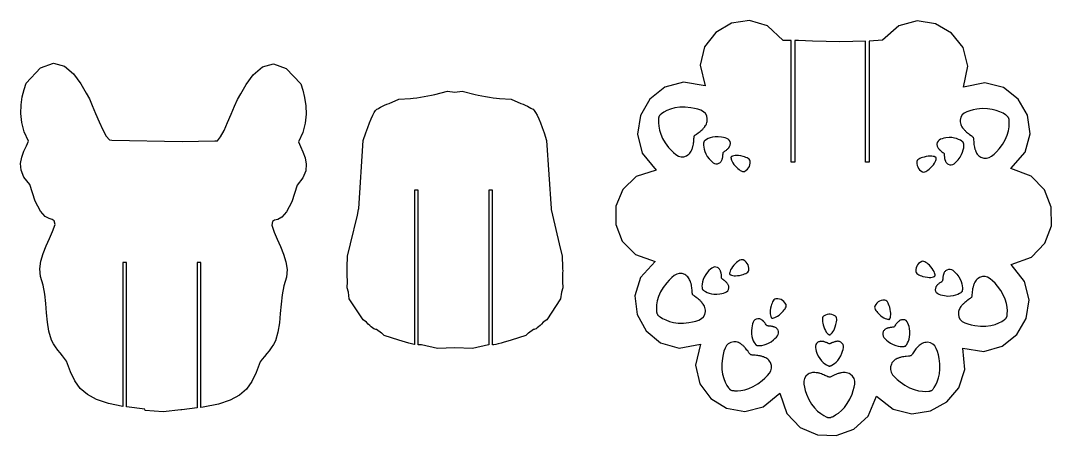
# Model space of a CAD drawing. Header units: millimetres. Extents: x 7 to 1861, y 479 to 1295.
# Drawn here: x 1032 to 1861, y 719 to 1052 of the extents above; entities that cross this region are included whole.
import ezdxf

# ---------------------------------------------------------------- set-up
doc = ezdxf.new("R2010")
doc.units = ezdxf.units.MM
doc.layers.get('0').update_dxf_attribs({"color": 46, "true_color": 0x876e08})

msp = doc.modelspace()

# ---------------------------------------------------------------- linework, layer by layer
at = {"color": 251, "true_color": 0x565656}
for points in [[(1587.19, 748.34), (1599.84, 740.53), (1614.46, 737.9), (1629.29, 741.55), (1642.55, 752.57), (1648.23, 736.17), (1659, 725.01), (1672.9, 719.17), (1687.96, 718.7), (1702.2, 723.66), (1713.65, 734.13), (1720.33, 750.15), (1733.92, 739.73), (1748.93, 736.09), (1763.77, 738.35), (1776.85, 745.62), (1786.6, 757.03), (1791.44, 771.69), (1789.77, 788.73), (1806.76, 786.16), (1821.54, 790.41), (1833.16, 799.83), (1840.65, 812.74), (1843.06, 827.5), (1839.41, 842.44), (1828.76, 855.91), (1844.95, 862.05), (1855.72, 873.12), (1861.06, 887.16), (1861, 902.17), (1855.53, 916.16), (1844.67, 927.15), (1828.42, 933.14), (1839.98, 946.25), (1844.09, 961.15), (1841.82, 976.02), (1834.25, 989.03), (1822.43, 998.33), (1807.44, 1002.11), (1790.34, 998.53), (1793.79, 1015.49), (1789.98, 1030.35), (1780.73, 1042.06), (1767.83, 1049.57), (1753.08, 1051.83), (1738.28, 1047.79), (1725.24, 1036.41), (1714.51, 1035.64), (1714.51, 938.27), (1711.51, 938.27), (1711.51, 1035.47), (1701.4, 1035.13), (1690.53, 1035.11), (1679.85, 1035.33), (1669, 1035.65), (1657.63, 1035.94), (1654.71, 1035.97), (1654.71, 938.27), (1651.71, 938.27), (1651.71, 1036), (1645.34, 1036.07), (1632.81, 1047.78), (1618.35, 1052.03), (1603.83, 1049.93), (1591.11, 1042.55), (1582.08, 1030.98), (1578.61, 1016.31), (1582.56, 999.63), (1565.22, 1002.66), (1550.07, 998.53), (1538.14, 989.01), (1530.45, 975.84), (1528.02, 960.77), (1531.87, 945.55), (1543.04, 931.94), (1527, 926.69), (1516.24, 916.3), (1510.78, 902.82), (1510.65, 888.27), (1515.85, 874.69), (1526.41, 864.11), (1542.35, 858.56), (1530.47, 845.7), (1525.99, 830.87), (1527.87, 815.91), (1535.12, 802.68), (1546.71, 793.04), (1561.63, 788.84), (1578.86, 791.94), (1574.93, 775.14), (1578.3, 760.24)], [(1192.76, 958.58), (1195.55, 963.68), (1198.47, 970.03), (1201.35, 976.85), (1204.02, 983.32), (1206.32, 988.64), (1209.03, 993.19), (1213.3, 1000.59), (1219.11, 1008.59), (1226.44, 1014.91), (1235.27, 1017.3), (1245.58, 1013.5), (1257.33, 1001.25), (1258.91, 996.06), (1260.31, 990.16), (1261.27, 983.68), (1261.51, 976.77), (1260.79, 969.54), (1258.84, 962.14), (1255.39, 954.7), (1257.04, 950.76), (1259, 946.45), (1260.73, 941.77), (1261.67, 936.75), (1261.29, 931.41), (1259.03, 925.77), (1254.36, 919.84), (1249.97, 906.41), (1245.8, 898.3), (1242.01, 894.08), (1238.76, 892.32), (1236.23, 891.61), (1234.59, 890.51), (1234.01, 887.6), (1235.93, 882.1), (1238.4, 876.38), (1241.05, 870.47), (1243.49, 864.42), (1245.34, 858.26), (1246.23, 852.04), (1245.76, 845.78), (1243.6, 838.86), (1242.26, 831.61), (1241.43, 824.14), (1240.8, 816.59), (1240.05, 809.09), (1238.87, 801.77), (1236.93, 794.76), (1235.32, 791.83), (1233.57, 789.16), (1231.75, 786.69), (1229.89, 784.38), (1228.06, 782.17), (1226.29, 780.01), (1224.63, 777.85), (1221.51, 769.16), (1218, 761.89), (1213.65, 755.87), (1208, 750.96), (1200.61, 747), (1191.01, 743.83), (1178.76, 741.3), (1177.01, 741.08), (1177.01, 857.65), (1174.01, 857.65), (1174.01, 740.71), (1161.5, 739.16), (1161.5, 739.14), (1160.8, 739.09), (1146.47, 737.62), (1132.11, 738.57), (1131.95, 739.74), (1117.21, 741.57), (1117.21, 857.65), (1114.21, 857.65), (1114.21, 742), (1102.6, 744.4), (1093, 747.56), (1085.61, 751.53), (1079.96, 756.44), (1075.61, 762.45), (1072.1, 769.73), (1068.98, 778.41), (1067.32, 780.57), (1065.55, 782.73), (1063.72, 784.94), (1061.86, 787.26), (1060.04, 789.73), (1058.29, 792.4), (1056.68, 795.33), (1054.74, 802.34), (1053.56, 809.66), (1052.81, 817.15), (1052.18, 824.7), (1051.35, 832.17), (1050.01, 839.43), (1047.85, 846.35), (1047.38, 852.6), (1048.27, 858.83), (1050.12, 864.98), (1052.56, 871.04), (1055.21, 876.94), (1057.68, 882.67), (1059.6, 888.17), (1059.02, 891.07), (1057.38, 892.17), (1054.85, 892.89), (1051.6, 894.64), (1047.81, 898.87), (1043.64, 906.98), (1039.25, 920.4), (1034.58, 926.33), (1032.32, 931.98), (1031.94, 937.32), (1032.88, 942.34), (1034.61, 947.01), (1036.57, 951.33), (1038.22, 955.26), (1034.77, 962.71), (1032.82, 970.11), (1032.1, 977.33), (1032.34, 984.25), (1033.3, 990.72), (1034.7, 996.62), (1036.28, 1001.81), (1048.03, 1014.07), (1058.34, 1017.87), (1067.17, 1015.47), (1074.5, 1009.15), (1080.31, 1001.16), (1084.58, 993.76), (1087.29, 989.21), (1089.59, 983.88), (1092.26, 977.41), (1095.14, 970.6), (1098.06, 964.24), (1100.85, 959.14), (1103.35, 956.1), (1105.37, 955.91), (1161.8, 954.85), (1188.24, 955.35), (1190.26, 955.53)], [(1408.26, 791.38), (1395.36, 788.58), (1381.29, 789.02), (1367.22, 788.58), (1354.31, 791.38), (1351.7, 791.38), (1351.7, 915.9), (1348.7, 915.9), (1348.7, 791.73), (1348.46, 791.78), (1346.47, 792.23), (1344.13, 792.83), (1341.56, 793.54), (1338.84, 794.35), (1336.06, 795.23), (1324.26, 799.08), (1322.71, 800.63), (1322.19, 800.8), (1318.11, 803.8), (1318.07, 803.81), (1318.04, 803.81), (1317.98, 803.82), (1317.91, 803.83), (1317.88, 803.84), (1317.85, 803.84), (1317.79, 803.85), (1317.73, 803.85), (1317.67, 803.85), (1316.93, 804), (1316.05, 804.4), (1315.05, 805.04), (1313.95, 805.9), (1312.77, 806.96), (1311.52, 808.19), (1310.23, 809.58), (1307.42, 811.64), (1296.32, 828.36), (1295.67, 833.89), (1294.61, 837.31), (1294.88, 842.33), (1294.79, 844.06), (1294.72, 845.82), (1294.66, 847.57), (1294.63, 849.3), (1294.61, 850.96), (1294.62, 852.52), (1294.66, 853.97), (1294.95, 862.84), (1297.41, 872.65), (1302.83, 895.69), (1303.85, 900.28), (1303.96, 901.14), (1307.52, 955.63), (1309.62, 961.86), (1311.1, 966.11), (1312.54, 969.9), (1313.91, 973.18), (1315.2, 975.94), (1316.4, 978.15), (1317.5, 979.77), (1318.47, 980.79), (1319.15, 981.23), (1320.16, 981.8), (1321.46, 982.47), (1322.98, 983.21), (1324.67, 983.99), (1326.46, 984.79), (1328.29, 985.56), (1336.08, 988.78), (1345.42, 989.52), (1347.83, 989.75), (1350.57, 990.1), (1353.52, 990.53), (1356.57, 991.04), (1359.59, 991.59), (1362.46, 992.18), (1365.07, 992.78), (1375.38, 995.3), (1381.29, 994.55), (1387.2, 995.3), (1397.51, 992.78), (1400.11, 992.18), (1402.98, 991.59), (1406, 991.04), (1409.05, 990.53), (1412.01, 990.1), (1414.75, 989.75), (1417.16, 989.52), (1426.5, 988.78), (1434.28, 985.56), (1436.12, 984.79), (1437.91, 983.99), (1439.59, 983.21), (1441.12, 982.47), (1442.41, 981.8), (1443.43, 981.23), (1444.1, 980.79), (1445.08, 979.77), (1446.18, 978.15), (1447.38, 975.94), (1448.67, 973.18), (1450.04, 969.9), (1451.47, 966.11), (1452.96, 961.86), (1455.06, 955.63), (1458.61, 901.14), (1458.72, 900.28), (1459.75, 895.69), (1465.17, 872.65), (1467.63, 862.84), (1467.92, 853.97), (1467.95, 852.52), (1467.96, 850.96), (1467.95, 849.3), (1467.91, 847.57), (1467.86, 845.82), (1467.78, 844.06), (1467.69, 842.33), (1467.96, 837.31), (1466.9, 833.89), (1466.26, 828.36), (1455.15, 811.64), (1452.35, 809.58), (1451.05, 808.19), (1449.81, 806.96), (1448.63, 805.9), (1447.53, 805.04), (1446.53, 804.4), (1445.65, 804), (1444.9, 803.85), (1444.85, 803.85), (1444.79, 803.85), (1444.73, 803.84), (1444.7, 803.84), (1444.66, 803.83), (1444.6, 803.82), (1444.54, 803.81), (1444.5, 803.81), (1444.47, 803.8), (1440.39, 800.8), (1439.86, 800.63), (1438.31, 799.08), (1426.52, 795.23), (1423.74, 794.35), (1421.01, 793.54), (1418.44, 792.83), (1416.11, 792.23), (1414.12, 791.78), (1412.55, 791.48), (1411.5, 791.38), (1411.5, 915.9), (1408.5, 915.9), (1408.5, 791.38)], [(1581.2, 978.81), (1579.18, 979.95), (1576.77, 980.82), (1574.06, 981.49), (1571.11, 982.06), (1566.45, 982.57), (1562.15, 982.47), (1558.24, 981.89), (1554.77, 980.96), (1551.78, 979.77), (1549.3, 978.46), (1547.38, 977.15), (1547.05, 976.92), (1546.76, 976.69), (1546.49, 976.47), (1546.27, 976.25), (1546.07, 976.04), (1545.91, 975.84), (1545.79, 975.65), (1545.74, 975.55), (1545.69, 975.5), (1545.65, 975.44), (1545.62, 975.39), (1545.58, 975.34), (1545.55, 975.28), (1545.52, 975.23), (1545.49, 975.18), (1545.36, 974.92), (1545.26, 974.6), (1545.17, 974.23), (1545.1, 973.81), (1545.05, 973.35), (1545.02, 972.83), (1545, 972.28), (1544.95, 969.91), (1545.19, 967.15), (1545.78, 964.06), (1546.8, 960.73), (1548.31, 957.25), (1550.38, 953.69), (1553.1, 950.15), (1555.1, 947.91), (1557.08, 945.94), (1559.06, 944.32), (1561.08, 943.17), (1563.16, 942.58), (1565.34, 942.65), (1567.64, 943.49), (1568.63, 944.1), (1569.49, 944.79), (1570.23, 945.55), (1570.85, 946.38), (1571.36, 947.25), (1571.79, 948.17), (1572.13, 949.12), (1572.28, 949.52), (1572.46, 950.04), (1572.61, 950.56), (1572.75, 951.09), (1572.88, 951.62), (1573.08, 952.67), (1573.23, 953.71), (1573.35, 954.72), (1573.44, 955.69), (1573.57, 957.42), (1573.65, 958.16), (1573.73, 958.8), (1573.85, 959.32), (1573.86, 959.36), (1574, 959.52), (1574.38, 959.89), (1574.88, 960.29), (1575.48, 960.73), (1576.9, 961.74), (1577.68, 962.32), (1578.48, 962.94), (1579.29, 963.6), (1580.09, 964.32), (1580.48, 964.7), (1580.86, 965.09), (1581.23, 965.5), (1581.59, 965.91), (1581.92, 966.35), (1582.24, 966.79), (1582.31, 966.9), (1582.83, 967.63), (1583.29, 968.4), (1583.68, 969.22), (1583.99, 970.09), (1584.2, 971.01), (1584.31, 971.99), (1584.31, 973.03), (1583.84, 975.43), (1582.78, 977.33)], [(1795.21, 960.62), (1796.62, 959.6), (1797.21, 959.15), (1797.71, 958.75), (1798.09, 958.38), (1798.12, 958.34), (1798.19, 958.14), (1798.3, 957.62), (1798.38, 956.99), (1798.45, 956.25), (1798.58, 954.51), (1798.66, 953.55), (1798.77, 952.54), (1798.92, 951.5), (1799.11, 950.44), (1799.23, 949.91), (1799.37, 949.38), (1799.52, 948.86), (1799.69, 948.34), (1799.89, 947.82), (1800.1, 947.32), (1800.16, 947.2), (1800.51, 946.38), (1800.93, 945.59), (1801.43, 944.83), (1802.01, 944.11), (1802.69, 943.45), (1803.47, 942.84), (1804.35, 942.3), (1806.64, 941.45), (1808.82, 941.37), (1810.9, 941.95), (1812.93, 943.09), (1814.92, 944.69), (1816.92, 946.65), (1818.93, 948.87), (1821.79, 952.58), (1823.95, 956.31), (1825.49, 959.94), (1826.5, 963.4), (1827.05, 966.57), (1827.22, 969.36), (1827.1, 971.69), (1827.07, 972.09), (1827.03, 972.46), (1826.98, 972.8), (1826.91, 973.11), (1826.84, 973.38), (1826.75, 973.62), (1826.65, 973.83), (1826.59, 973.92), (1826.57, 973.99), (1826.54, 974.05), (1826.52, 974.11), (1826.49, 974.17), (1826.46, 974.22), (1826.43, 974.28), (1826.41, 974.33), (1826.25, 974.57), (1826.03, 974.83), (1825.76, 975.09), (1825.44, 975.37), (1825.07, 975.66), (1824.65, 975.95), (1824.18, 976.25), (1822.19, 977.53), (1819.7, 978.77), (1816.76, 979.87), (1813.39, 980.74), (1809.63, 981.26), (1805.51, 981.34), (1801.07, 980.87), (1798.12, 980.32), (1795.4, 979.66), (1792.99, 978.81), (1790.96, 977.69), (1789.37, 976.22), (1788.3, 974.32), (1787.81, 971.92), (1787.81, 970.76), (1787.96, 969.66), (1788.23, 968.64), (1788.61, 967.68), (1789.09, 966.78), (1789.65, 965.94), (1790.29, 965.16), (1790.54, 964.82), (1790.9, 964.4), (1791.26, 963.99), (1791.64, 963.6), (1792.03, 963.22), (1792.82, 962.49), (1793.63, 961.82), (1794.43, 961.2)], [(1601.13, 956.72), (1600.02, 957.34), (1598.7, 957.81), (1597.22, 958.19), (1595.6, 958.5), (1593.05, 958.77), (1590.7, 958.72), (1588.56, 958.41), (1586.65, 957.89), (1585.01, 957.24), (1583.66, 956.53), (1582.61, 955.81), (1582.43, 955.68), (1582.27, 955.55), (1582.12, 955.43), (1582, 955.31), (1581.89, 955.2), (1581.8, 955.09), (1581.73, 954.99), (1581.71, 954.93), (1581.68, 954.9), (1581.66, 954.87), (1581.64, 954.84), (1581.62, 954.81), (1581.6, 954.79), (1581.58, 954.76), (1581.57, 954.73), (1581.5, 954.59), (1581.44, 954.41), (1581.39, 954.21), (1581.36, 953.98), (1581.33, 953.72), (1581.31, 953.44), (1581.3, 953.14), (1581.28, 951.84), (1581.4, 950.33), (1581.73, 948.64), (1582.29, 946.81), (1583.11, 944.91), (1584.25, 942.96), (1585.74, 941.02), (1586.83, 939.79), (1587.92, 938.71), (1589.01, 937.83), (1590.11, 937.2), (1591.25, 936.87), (1592.44, 936.91), (1593.7, 937.37), (1594.25, 937.7), (1594.72, 938.08), (1595.12, 938.5), (1595.46, 938.95), (1595.74, 939.43), (1595.97, 939.94), (1596.16, 940.46), (1596.24, 940.67), (1596.34, 940.96), (1596.43, 941.24), (1596.5, 941.53), (1596.57, 941.82), (1596.68, 942.4), (1596.77, 942.97), (1596.83, 943.52), (1596.88, 944.05), (1596.95, 945), (1596.99, 945.41), (1597.04, 945.76), (1597.1, 946.04), (1597.11, 946.06), (1597.19, 946.15), (1597.4, 946.35), (1597.67, 946.57), (1598, 946.82), (1598.77, 947.37), (1599.2, 947.68), (1599.64, 948.02), (1600.09, 948.39), (1600.52, 948.78), (1600.74, 948.99), (1600.95, 949.2), (1601.15, 949.42), (1601.34, 949.65), (1601.53, 949.89), (1601.7, 950.13), (1601.74, 950.19), (1602.02, 950.59), (1602.28, 951.01), (1602.49, 951.46), (1602.66, 951.94), (1602.77, 952.45), (1602.83, 952.98), (1602.83, 953.55), (1602.58, 954.87), (1602, 955.91)], [(1781.67, 936.44), (1782.77, 937.06), (1783.87, 937.94), (1784.96, 939.02), (1786.06, 940.23), (1787.63, 942.27), (1788.81, 944.31), (1789.66, 946.3), (1790.21, 948.19), (1790.51, 949.93), (1790.6, 951.46), (1790.53, 952.73), (1790.52, 952.95), (1790.5, 953.15), (1790.47, 953.34), (1790.43, 953.51), (1790.39, 953.66), (1790.34, 953.79), (1790.29, 953.9), (1790.26, 953.95), (1790.24, 953.99), (1790.23, 954.02), (1790.22, 954.06), (1790.2, 954.09), (1790.19, 954.12), (1790.17, 954.15), (1790.16, 954.18), (1790.07, 954.31), (1789.95, 954.45), (1789.8, 954.59), (1789.63, 954.75), (1789.42, 954.9), (1789.19, 955.07), (1788.93, 955.23), (1787.84, 955.93), (1786.48, 956.61), (1784.87, 957.21), (1783.03, 957.69), (1780.97, 957.97), (1778.71, 958.01), (1776.28, 957.76), (1774.66, 957.46), (1773.17, 957.1), (1771.85, 956.63), (1770.74, 956.01), (1769.87, 955.21), (1769.28, 954.17), (1769.02, 952.86), (1769.02, 952.22), (1769.1, 951.62), (1769.24, 951.06), (1769.45, 950.53), (1769.72, 950.04), (1770.02, 949.58), (1770.37, 949.15), (1770.51, 948.97), (1770.71, 948.74), (1770.91, 948.51), (1771.11, 948.3), (1771.33, 948.09), (1771.76, 947.69), (1772.2, 947.33), (1772.64, 946.98), (1773.07, 946.67), (1773.84, 946.11), (1774.16, 945.86), (1774.44, 945.64), (1774.65, 945.44), (1774.66, 945.42), (1774.7, 945.31), (1774.76, 945.03), (1774.81, 944.68), (1774.84, 944.27), (1774.91, 943.32), (1774.96, 942.79), (1775.02, 942.24), (1775.1, 941.67), (1775.21, 941.09), (1775.27, 940.8), (1775.35, 940.51), (1775.43, 940.22), (1775.52, 939.94), (1775.63, 939.66), (1775.75, 939.38), (1775.78, 939.32), (1775.97, 938.87), (1776.2, 938.43), (1776.47, 938.02), (1776.79, 937.63), (1777.16, 937.26), (1777.59, 936.93), (1778.08, 936.64), (1779.33, 936.17), (1780.52, 936.12)], [(1603.48, 942.53), (1603.46, 942.5), (1603.45, 942.49), (1603.44, 942.48), (1603.43, 942.46), (1603.42, 942.45), (1603.41, 942.43), (1603.4, 942.42), (1603.39, 942.4), (1603.36, 942.33), (1603.33, 942.23), (1603.32, 942.12), (1603.32, 941.99), (1603.33, 941.85), (1603.35, 941.69), (1603.39, 941.51), (1603.52, 940.76), (1603.79, 939.87), (1604.23, 938.85), (1604.85, 937.73), (1605.67, 936.52), (1606.73, 935.26), (1608.03, 933.95), (1608.97, 933.11), (1609.88, 932.36), (1610.77, 931.71), (1611.65, 931.22), (1612.51, 930.89), (1613.36, 930.78), (1614.22, 930.89), (1615.57, 931.78), (1616.66, 932.73), (1617.52, 933.75), (1618.16, 934.89), (1618.59, 936.15), (1618.83, 937.58), (1618.9, 939.19), (1618.56, 939.99), (1618.02, 940.66), (1617.29, 941.23), (1616.42, 941.73), (1615.41, 942.16), (1614.29, 942.55), (1613.09, 942.92), (1611.21, 943.38), (1609.51, 943.63), (1608, 943.71), (1606.69, 943.63), (1605.58, 943.45), (1604.68, 943.2), (1604.01, 942.9), (1603.9, 942.85), (1603.79, 942.8), (1603.7, 942.75), (1603.63, 942.69), (1603.56, 942.64), (1603.51, 942.58)], [(1768.33, 941.83), (1768.32, 941.85), (1768.31, 941.87), (1768.31, 941.89), (1768.3, 941.91), (1768.29, 941.92), (1768.28, 941.94), (1768.28, 941.95), (1768.27, 941.97), (1768.22, 942.03), (1768.15, 942.1), (1768.06, 942.17), (1767.95, 942.24), (1767.82, 942.3), (1767.68, 942.37), (1767.51, 942.43), (1766.8, 942.71), (1765.9, 942.94), (1764.8, 943.1), (1763.52, 943.16), (1762.06, 943.08), (1760.43, 942.84), (1758.64, 942.41), (1757.43, 942.04), (1756.31, 941.66), (1755.3, 941.23), (1754.42, 940.74), (1753.7, 940.18), (1753.15, 939.51), (1752.8, 938.71), (1752.86, 937.1), (1753.1, 935.68), (1753.52, 934.41), (1754.16, 933.27), (1755.02, 932.24), (1756.11, 931.29), (1757.45, 930.4), (1758.31, 930.27), (1759.16, 930.39), (1760.03, 930.71), (1760.91, 931.2), (1761.8, 931.83), (1762.72, 932.58), (1763.66, 933.42), (1765.03, 934.78), (1766.13, 936.1), (1766.98, 937.35), (1767.6, 938.51), (1768.02, 939.55), (1768.27, 940.45), (1768.37, 941.18), (1768.39, 941.3), (1768.4, 941.42), (1768.4, 941.52), (1768.39, 941.61), (1768.38, 941.7), (1768.36, 941.77)], [(1588.95, 853.74), (1587.84, 853.12), (1586.75, 852.24), (1585.65, 851.17), (1584.55, 849.95), (1582.98, 847.92), (1581.79, 845.88), (1580.95, 843.89), (1580.39, 842), (1580.09, 840.26), (1579.99, 838.73), (1580.06, 837.46), (1580.07, 837.24), (1580.1, 837.04), (1580.12, 836.85), (1580.16, 836.68), (1580.2, 836.53), (1580.25, 836.4), (1580.3, 836.29), (1580.33, 836.24), (1580.35, 836.2), (1580.36, 836.17), (1580.38, 836.13), (1580.39, 836.1), (1580.4, 836.07), (1580.42, 836.04), (1580.44, 836.01), (1580.52, 835.88), (1580.64, 835.74), (1580.79, 835.59), (1580.96, 835.44), (1581.17, 835.28), (1581.4, 835.12), (1581.66, 834.96), (1582.74, 834.26), (1584.1, 833.58), (1585.72, 832.97), (1587.56, 832.49), (1589.62, 832.21), (1591.87, 832.16), (1594.31, 832.41), (1595.92, 832.71), (1597.41, 833.07), (1598.73, 833.54), (1599.85, 834.15), (1600.72, 834.95), (1601.31, 835.99), (1601.58, 837.3), (1601.58, 837.94), (1601.5, 838.54), (1601.35, 839.1), (1601.14, 839.63), (1600.88, 840.12), (1600.57, 840.58), (1600.23, 841.01), (1600.08, 841.2), (1599.89, 841.43), (1599.69, 841.65), (1599.48, 841.87), (1599.27, 842.07), (1598.84, 842.47), (1598.4, 842.84), (1597.96, 843.18), (1597.53, 843.5), (1596.76, 844.06), (1596.44, 844.3), (1596.16, 844.53), (1595.96, 844.73), (1595.94, 844.75), (1595.9, 844.86), (1595.84, 845.14), (1595.8, 845.49), (1595.76, 845.9), (1595.69, 846.85), (1595.65, 847.38), (1595.59, 847.93), (1595.51, 848.5), (1595.4, 849.08), (1595.34, 849.37), (1595.26, 849.66), (1595.18, 849.95), (1595.08, 850.23), (1594.98, 850.51), (1594.86, 850.79), (1594.83, 850.85), (1594.64, 851.3), (1594.41, 851.74), (1594.14, 852.15), (1593.82, 852.55), (1593.45, 852.91), (1593.02, 853.24), (1592.54, 853.54), (1591.28, 854.01), (1590.09, 854.05)], [(1602.27, 848.34), (1602.29, 848.31), (1602.3, 848.29), (1602.3, 848.27), (1602.31, 848.25), (1602.31, 848.24), (1602.32, 848.22), (1602.33, 848.21), (1602.34, 848.19), (1602.38, 848.13), (1602.45, 848.06), (1602.54, 847.99), (1602.65, 847.92), (1602.78, 847.86), (1602.93, 847.79), (1603.1, 847.73), (1603.8, 847.45), (1604.71, 847.22), (1605.81, 847.05), (1607.09, 847), (1608.55, 847.07), (1610.17, 847.31), (1611.97, 847.74), (1613.17, 848.11), (1614.29, 848.49), (1615.31, 848.91), (1616.19, 849.4), (1616.91, 849.97), (1617.46, 850.63), (1617.81, 851.43), (1617.75, 853.04), (1617.52, 854.47), (1617.09, 855.73), (1616.46, 856.87), (1615.6, 857.9), (1614.51, 858.85), (1613.17, 859.75), (1612.32, 859.87), (1611.46, 859.76), (1610.59, 859.44), (1609.71, 858.95), (1608.82, 858.32), (1607.9, 857.57), (1606.96, 856.74), (1605.58, 855.38), (1604.48, 854.06), (1603.63, 852.81), (1603.01, 851.65), (1602.59, 850.61), (1602.34, 849.71), (1602.23, 848.99), (1602.22, 848.86), (1602.21, 848.75), (1602.21, 848.64), (1602.22, 848.55), (1602.23, 848.46), (1602.25, 848.39)], [(1767.39, 846.78), (1767.4, 846.81), (1767.41, 846.82), (1767.43, 846.84), (1767.44, 846.85), (1767.45, 846.87), (1767.46, 846.88), (1767.47, 846.89), (1767.48, 846.91), (1767.51, 846.98), (1767.53, 847.08), (1767.54, 847.19), (1767.55, 847.32), (1767.54, 847.46), (1767.52, 847.62), (1767.49, 847.8), (1767.36, 848.55), (1767.1, 849.45), (1766.67, 850.47), (1766.06, 851.6), (1765.25, 852.81), (1764.21, 854.09), (1762.91, 855.4), (1761.98, 856.25), (1761.08, 857.02), (1760.19, 857.67), (1759.33, 858.17), (1758.47, 858.5), (1757.61, 858.63), (1756.75, 858.52), (1755.4, 857.65), (1754.29, 856.71), (1753.43, 855.69), (1752.78, 854.56), (1752.33, 853.3), (1752.08, 851.88), (1751.99, 850.26), (1752.33, 849.47), (1752.87, 848.79), (1753.58, 848.21), (1754.45, 847.71), (1755.46, 847.27), (1756.57, 846.87), (1757.77, 846.48), (1759.65, 846), (1761.34, 845.73), (1762.85, 845.65), (1764.16, 845.71), (1765.27, 845.88), (1766.17, 846.13), (1766.85, 846.41), (1766.96, 846.46), (1767.07, 846.52), (1767.16, 846.57), (1767.23, 846.62), (1767.3, 846.68), (1767.35, 846.73)], [(1559.7, 848.27), (1557.67, 847.13), (1555.68, 845.53), (1553.68, 843.57), (1551.66, 841.35), (1548.8, 837.65), (1546.64, 833.93), (1545.09, 830.29), (1544.08, 826.84), (1543.53, 823.67), (1543.35, 820.87), (1543.47, 818.55), (1543.5, 818.15), (1543.54, 817.78), (1543.59, 817.44), (1543.65, 817.13), (1543.73, 816.85), (1543.82, 816.61), (1543.91, 816.41), (1543.97, 816.32), (1544, 816.25), (1544.02, 816.19), (1544.05, 816.13), (1544.08, 816.07), (1544.1, 816.01), (1544.13, 815.96), (1544.16, 815.91), (1544.32, 815.67), (1544.53, 815.41), (1544.8, 815.14), (1545.12, 814.86), (1545.49, 814.58), (1545.92, 814.28), (1546.39, 813.98), (1548.37, 812.7), (1550.86, 811.46), (1553.8, 810.35), (1557.17, 809.48), (1560.93, 808.96), (1565.04, 808.87), (1569.48, 809.34), (1572.44, 809.88), (1575.15, 810.54), (1577.57, 811.38), (1579.6, 812.5), (1581.19, 813.97), (1582.27, 815.86), (1582.75, 818.26), (1582.76, 819.43), (1582.61, 820.52), (1582.35, 821.55), (1581.97, 822.51), (1581.49, 823.41), (1580.92, 824.25), (1580.29, 825.03), (1580.03, 825.37), (1579.68, 825.79), (1579.32, 826.2), (1578.94, 826.59), (1578.55, 826.98), (1577.76, 827.7), (1576.95, 828.37), (1576.15, 829), (1575.37, 829.58), (1573.97, 830.6), (1573.37, 831.05), (1572.88, 831.45), (1572.49, 831.82), (1572.47, 831.86), (1572.4, 832.06), (1572.29, 832.58), (1572.2, 833.21), (1572.14, 833.95), (1572.01, 835.69), (1571.93, 836.65), (1571.82, 837.66), (1571.68, 838.7), (1571.48, 839.76), (1571.36, 840.29), (1571.23, 840.82), (1571.08, 841.35), (1570.9, 841.87), (1570.71, 842.38), (1570.5, 842.88), (1570.44, 843), (1570.09, 843.82), (1569.67, 844.62), (1569.18, 845.38), (1568.59, 846.09), (1567.92, 846.76), (1567.14, 847.36), (1566.25, 847.9), (1563.96, 848.76), (1561.79, 848.85)], [(1789.04, 834.17), (1789.01, 834.12), (1788.94, 834.02), (1788.85, 833.91), (1788.75, 833.8), (1788.62, 833.68), (1788.47, 833.56), (1788.31, 833.44), (1788.13, 833.31), (1787.07, 832.6), (1785.71, 831.9), (1784.06, 831.26), (1782.16, 830.77), (1780.01, 830.47), (1777.66, 830.44), (1775.11, 830.74), (1773.5, 831.07), (1772.02, 831.45), (1770.7, 831.94), (1769.6, 832.57), (1768.74, 833.39), (1768.17, 834.44), (1767.93, 835.76), (1767.93, 836.32), (1768, 836.86), (1768.12, 837.36), (1768.29, 837.84), (1768.51, 838.29), (1768.76, 838.71), (1769.05, 839.1), (1769.09, 839.16), (1769.27, 839.4), (1769.45, 839.64), (1769.65, 839.87), (1769.85, 840.09), (1770.06, 840.3), (1770.28, 840.5), (1770.72, 840.89), (1771.17, 841.25), (1771.61, 841.59), (1772.05, 841.9), (1772.82, 842.45), (1773.15, 842.69), (1773.43, 842.9), (1773.64, 843.1), (1773.68, 843.15), (1773.72, 843.19), (1773.72, 843.19), (1773.72, 843.2), (1773.72, 843.2), (1773.72, 843.2), (1773.72, 843.21), (1773.74, 843.3), (1773.77, 843.4), (1773.79, 843.5), (1773.84, 843.84), (1773.89, 844.25), (1773.97, 845.2), (1774.03, 845.73), (1774.09, 846.28), (1774.18, 846.85), (1774.3, 847.42), (1774.37, 847.71), (1774.45, 848), (1774.54, 848.29), (1774.64, 848.57), (1774.72, 848.79), (1774.91, 849.31), (1775.15, 849.81), (1775.44, 850.28), (1775.78, 850.73), (1776.19, 851.15), (1776.66, 851.52), (1777.21, 851.85), (1778.47, 852.3), (1779.67, 852.32), (1780.8, 851.99), (1781.9, 851.35), (1782.98, 850.45), (1784.05, 849.36), (1785.14, 848.13), (1786.61, 846.17), (1787.73, 844.21), (1788.54, 842.3), (1789.08, 840.47), (1789.38, 838.78), (1789.5, 837.26), (1789.46, 835.97), (1789.45, 835.66), (1789.43, 835.38), (1789.4, 835.12), (1789.36, 834.89), (1789.31, 834.69), (1789.25, 834.52), (1789.18, 834.38), (1789.16, 834.35), (1789.14, 834.32), (1789.13, 834.29), (1789.11, 834.26), (1789.08, 834.23), (1789.06, 834.2)], [(1789.31, 810.29), (1791.33, 809.14), (1793.73, 808.25), (1796.44, 807.54), (1799.38, 806.95), (1804.03, 806.4), (1808.33, 806.45), (1812.25, 806.99), (1815.73, 807.9), (1818.73, 809.05), (1821.22, 810.34), (1823.15, 811.64), (1823.48, 811.86), (1823.78, 812.09), (1824.04, 812.31), (1824.28, 812.52), (1824.47, 812.73), (1824.64, 812.93), (1824.76, 813.12), (1824.81, 813.21), (1824.85, 813.27), (1824.9, 813.32), (1824.93, 813.38), (1824.97, 813.43), (1825, 813.48), (1825.04, 813.53), (1825.07, 813.58), (1825.19, 813.84), (1825.3, 814.16), (1825.39, 814.53), (1825.47, 814.95), (1825.52, 815.42), (1825.56, 815.93), (1825.58, 816.49), (1825.65, 818.85), (1825.44, 821.62), (1824.88, 824.71), (1823.89, 828.05), (1822.41, 831.54), (1820.37, 835.12), (1817.69, 838.69), (1815.71, 840.94), (1813.75, 842.94), (1811.78, 844.57), (1809.77, 845.74), (1807.7, 846.35), (1805.52, 846.3), (1803.22, 845.49), (1802.21, 844.89), (1801.35, 844.2), (1800.6, 843.45), (1799.98, 842.63), (1799.45, 841.75), (1799.02, 840.84), (1798.67, 839.89), (1798.52, 839.5), (1798.34, 838.98), (1798.17, 838.46), (1798.03, 837.93), (1797.9, 837.4), (1797.69, 836.35), (1797.52, 835.31), (1797.4, 834.3), (1797.3, 833.34), (1797.15, 831.61), (1797.07, 830.87), (1796.97, 830.23), (1796.85, 829.72), (1796.84, 829.67), (1796.7, 829.51), (1796.31, 829.15), (1795.81, 828.75), (1795.21, 828.32), (1793.78, 827.32), (1793, 826.75), (1792.19, 826.14), (1791.37, 825.48), (1790.56, 824.77), (1790.17, 824.4), (1789.78, 824.01), (1789.41, 823.61), (1789.05, 823.19), (1788.71, 822.76), (1788.39, 822.32), (1788.32, 822.21), (1787.79, 821.49), (1787.33, 820.72), (1786.93, 819.91), (1786.62, 819.04), (1786.39, 818.12), (1786.27, 817.14), (1786.26, 816.1), (1786.71, 813.7), (1787.75, 811.79)], [(1636.01, 813.08), (1636.03, 813.07), (1636.05, 813.06), (1636.06, 813.05), (1636.08, 813.03), (1636.09, 813.02), (1636.11, 813.01), (1636.12, 813.01), (1636.13, 813), (1636.21, 812.96), (1636.3, 812.94), (1636.42, 812.93), (1636.54, 812.93), (1636.69, 812.94), (1636.85, 812.96), (1637.03, 812.99), (1637.77, 813.13), (1638.67, 813.4), (1639.69, 813.84), (1640.81, 814.45), (1642.02, 815.28), (1643.28, 816.33), (1644.58, 817.64), (1645.42, 818.58), (1646.18, 819.49), (1646.82, 820.38), (1647.32, 821.25), (1647.64, 822.12), (1647.76, 822.97), (1647.65, 823.83), (1646.76, 825.17), (1645.81, 826.27), (1644.79, 827.13), (1643.65, 827.77), (1642.39, 828.2), (1640.96, 828.44), (1639.35, 828.51), (1638.55, 828.17), (1637.88, 827.62), (1637.31, 826.9), (1636.81, 826.03), (1636.38, 825.02), (1635.99, 823.9), (1635.62, 822.69), (1635.15, 820.82), (1634.9, 819.12), (1634.83, 817.61), (1634.91, 816.3), (1635.09, 815.19), (1635.34, 814.29), (1635.63, 813.62), (1635.69, 813.51), (1635.74, 813.4), (1635.79, 813.31), (1635.85, 813.24), (1635.9, 813.17), (1635.95, 813.12)], [(1730.72, 812.02), (1730.74, 812.03), (1730.76, 812.04), (1730.78, 812.05), (1730.8, 812.05), (1730.81, 812.06), (1730.83, 812.07), (1730.84, 812.08), (1730.86, 812.08), (1730.92, 812.13), (1730.99, 812.21), (1731.05, 812.3), (1731.12, 812.41), (1731.18, 812.54), (1731.24, 812.69), (1731.3, 812.86), (1731.55, 813.58), (1731.76, 814.49), (1731.88, 815.59), (1731.9, 816.87), (1731.78, 818.33), (1731.48, 819.95), (1730.99, 821.72), (1730.59, 822.92), (1730.17, 824.03), (1729.71, 825.02), (1729.2, 825.89), (1728.61, 826.6), (1727.92, 827.12), (1727.12, 827.44), (1725.51, 827.33), (1724.09, 827.05), (1722.84, 826.58), (1721.72, 825.91), (1720.72, 825.02), (1719.81, 823.9), (1718.95, 822.53), (1718.86, 821.67), (1719, 820.82), (1719.34, 819.97), (1719.86, 819.11), (1720.53, 818.23), (1721.3, 817.34), (1722.17, 816.42), (1723.57, 815.09), (1724.92, 814.04), (1726.2, 813.23), (1727.38, 812.64), (1728.43, 812.25), (1729.34, 812.03), (1730.07, 811.96), (1730.19, 811.95), (1730.31, 811.94), (1730.41, 811.94), (1730.51, 811.95), (1730.59, 811.97), (1730.66, 811.99)], [(1682.52, 799.5), (1682.55, 799.5), (1682.57, 799.49), (1682.59, 799.49), (1682.61, 799.49), (1682.63, 799.49), (1682.65, 799.48), (1682.66, 799.48), (1682.68, 799.48), (1682.76, 799.49), (1682.85, 799.52), (1682.95, 799.57), (1683.07, 799.63), (1683.19, 799.71), (1683.32, 799.81), (1683.46, 799.92), (1684.04, 800.4), (1684.68, 801.08), (1685.36, 801.96), (1686.03, 803.05), (1686.67, 804.37), (1687.26, 805.91), (1687.75, 807.68), (1688.02, 808.91), (1688.23, 810.08), (1688.35, 811.17), (1688.35, 812.18), (1688.21, 813.09), (1687.89, 813.89), (1687.37, 814.58), (1685.93, 815.31), (1684.57, 815.8), (1683.25, 816.04), (1681.95, 816.04), (1680.63, 815.79), (1679.27, 815.3), (1677.84, 814.57), (1677.31, 813.88), (1676.99, 813.07), (1676.85, 812.16), (1676.85, 811.16), (1676.97, 810.07), (1677.18, 808.9), (1677.45, 807.67), (1677.97, 805.81), (1678.59, 804.21), (1679.27, 802.86), (1679.98, 801.75), (1680.69, 800.88), (1681.35, 800.22), (1681.94, 799.78), (1682.04, 799.71), (1682.13, 799.64), (1682.23, 799.59), (1682.31, 799.55), (1682.39, 799.52), (1682.46, 799.5)], [(1621.82, 810.74), (1621.2, 809.63), (1620.72, 808.31), (1620.35, 806.83), (1620.04, 805.21), (1619.76, 802.66), (1619.81, 800.31), (1620.13, 798.17), (1620.64, 796.27), (1621.29, 794.63), (1622.01, 793.27), (1622.73, 792.22), (1622.86, 792.04), (1622.98, 791.88), (1623.1, 791.73), (1623.22, 791.61), (1623.34, 791.5), (1623.44, 791.41), (1623.55, 791.34), (1623.6, 791.32), (1623.63, 791.29), (1623.66, 791.27), (1623.69, 791.25), (1623.72, 791.23), (1623.75, 791.21), (1623.78, 791.2), (1623.81, 791.18), (1623.95, 791.11), (1624.12, 791.05), (1624.32, 791.01), (1624.56, 790.97), (1624.81, 790.94), (1625.09, 790.92), (1625.4, 790.91), (1626.69, 790.89), (1628.21, 791.01), (1629.9, 791.34), (1631.72, 791.9), (1633.63, 792.72), (1635.58, 793.86), (1637.52, 795.35), (1638.74, 796.44), (1639.82, 797.53), (1640.71, 798.61), (1641.34, 799.72), (1641.66, 800.86), (1641.62, 802.05), (1641.17, 803.31), (1640.83, 803.85), (1640.45, 804.33), (1640.04, 804.73), (1639.58, 805.07), (1639.1, 805.35), (1638.6, 805.58), (1638.08, 805.77), (1637.86, 805.85), (1637.58, 805.95), (1637.29, 806.04), (1637, 806.11), (1636.71, 806.18), (1636.14, 806.29), (1635.57, 806.37), (1635.01, 806.44), (1634.49, 806.49), (1633.54, 806.56), (1633.13, 806.6), (1632.78, 806.65), (1632.5, 806.71), (1632.47, 806.72), (1632.39, 806.8), (1632.19, 807.01), (1631.96, 807.28), (1631.72, 807.61), (1631.17, 808.38), (1630.85, 808.81), (1630.52, 809.25), (1630.15, 809.7), (1629.76, 810.13), (1629.55, 810.35), (1629.34, 810.56), (1629.11, 810.76), (1628.88, 810.95), (1628.65, 811.14), (1628.4, 811.31), (1628.34, 811.35), (1627.95, 811.63), (1627.52, 811.89), (1627.07, 812.1), (1626.6, 812.27), (1626.09, 812.38), (1625.55, 812.44), (1624.99, 812.44), (1623.67, 812.19), (1622.63, 811.61)], [(1725.75, 798.52), (1726.41, 797.43), (1727.33, 796.37), (1728.43, 795.31), (1729.69, 794.25), (1731.77, 792.75), (1733.84, 791.63), (1735.86, 790.85), (1737.77, 790.36), (1739.51, 790.11), (1741.05, 790.06), (1742.32, 790.17), (1742.53, 790.19), (1742.74, 790.22), (1742.92, 790.26), (1743.09, 790.3), (1743.24, 790.34), (1743.37, 790.4), (1743.48, 790.45), (1743.53, 790.49), (1743.57, 790.5), (1743.6, 790.52), (1743.63, 790.53), (1743.66, 790.55), (1743.69, 790.56), (1743.72, 790.58), (1743.75, 790.6), (1743.88, 790.69), (1744.02, 790.81), (1744.16, 790.96), (1744.31, 791.14), (1744.46, 791.35), (1744.61, 791.59), (1744.77, 791.85), (1745.43, 792.96), (1746.07, 794.34), (1746.62, 795.97), (1747.03, 797.83), (1747.25, 799.9), (1747.23, 802.16), (1746.89, 804.58), (1746.54, 806.18), (1746.13, 807.66), (1745.63, 808.97), (1744.98, 810.06), (1744.14, 810.9), (1743.09, 811.46), (1741.77, 811.68), (1741.13, 811.66), (1740.53, 811.56), (1739.97, 811.4), (1739.46, 811.17), (1738.97, 810.89), (1738.52, 810.57), (1738.11, 810.21), (1737.93, 810.06), (1737.7, 809.86), (1737.48, 809.66), (1737.28, 809.44), (1737.07, 809.22), (1736.69, 808.78), (1736.34, 808.32), (1736.01, 807.87), (1735.71, 807.44), (1735.17, 806.65), (1734.94, 806.32), (1734.72, 806.04), (1734.53, 805.82), (1734.51, 805.8), (1734.4, 805.76), (1734.12, 805.69), (1733.77, 805.64), (1733.37, 805.59), (1732.42, 805.49), (1731.89, 805.43), (1731.34, 805.35), (1730.78, 805.25), (1730.2, 805.12), (1729.91, 805.05), (1729.63, 804.97), (1729.34, 804.87), (1729.06, 804.77), (1728.78, 804.65), (1728.51, 804.53), (1728.45, 804.5), (1728, 804.29), (1727.58, 804.05), (1727.17, 803.76), (1726.79, 803.43), (1726.44, 803.05), (1726.12, 802.61), (1725.84, 802.12), (1725.41, 800.85), (1725.4, 799.65)], [(1599.72, 790.82), (1598.59, 788.79), (1597.72, 786.38), (1597.04, 783.67), (1596.47, 780.72), (1595.97, 776.07), (1596.06, 771.76), (1596.64, 767.86), (1597.58, 764.39), (1598.76, 761.39), (1600.07, 758.91), (1601.38, 757), (1601.62, 756.67), (1601.84, 756.37), (1602.06, 756.11), (1602.28, 755.88), (1602.49, 755.68), (1602.69, 755.52), (1602.88, 755.4), (1602.98, 755.35), (1603.03, 755.31), (1603.06, 755.29), (1603.09, 755.27), (1603.14, 755.23), (1603.19, 755.19), (1603.25, 755.16), (1603.27, 755.14), (1603.3, 755.13), (1603.35, 755.1), (1603.61, 754.98), (1603.93, 754.87), (1604.3, 754.78), (1604.72, 754.71), (1605.18, 754.66), (1605.7, 754.63), (1606.26, 754.62), (1608.62, 754.56), (1611.38, 754.8), (1614.47, 755.39), (1617.8, 756.41), (1621.28, 757.92), (1624.84, 759.99), (1628.38, 762.71), (1630.62, 764.71), (1632.59, 766.69), (1634.21, 768.67), (1635.36, 770.69), (1635.95, 772.77), (1635.88, 774.95), (1635.05, 777.25), (1634.44, 778.24), (1633.75, 779.1), (1632.98, 779.84), (1632.16, 780.46), (1631.28, 780.97), (1630.36, 781.4), (1629.41, 781.74), (1629.02, 781.89), (1628.5, 782.07), (1627.97, 782.22), (1627.44, 782.36), (1626.91, 782.49), (1625.86, 782.69), (1624.82, 782.84), (1623.81, 782.96), (1622.85, 783.05), (1621.11, 783.18), (1620.37, 783.26), (1619.74, 783.34), (1619.22, 783.46), (1619.18, 783.48), (1619.01, 783.61), (1618.65, 784), (1618.24, 784.5), (1617.8, 785.09), (1616.79, 786.51), (1616.22, 787.29), (1615.6, 788.09), (1614.93, 788.91), (1614.21, 789.71), (1613.84, 790.1), (1613.44, 790.48), (1613.04, 790.84), (1612.62, 791.2), (1612.19, 791.54), (1611.74, 791.85), (1611.63, 791.92), (1610.91, 792.44), (1610.14, 792.9), (1609.32, 793.29), (1608.45, 793.6), (1607.52, 793.81), (1606.54, 793.92), (1605.5, 793.92), (1603.1, 793.46), (1601.2, 792.4)], [(1671.33, 790.47), (1671.33, 789.2), (1671.57, 787.82), (1671.98, 786.34), (1672.5, 784.78), (1673.52, 782.43), (1674.72, 780.4), (1676.05, 778.7), (1677.43, 777.29), (1678.81, 776.18), (1680.1, 775.36), (1681.24, 774.8), (1681.44, 774.7), (1681.63, 774.62), (1681.81, 774.56), (1681.97, 774.51), (1682.12, 774.47), (1682.26, 774.45), (1682.39, 774.44), (1682.45, 774.44), (1682.48, 774.44), (1682.52, 774.43), (1682.56, 774.43), (1682.59, 774.43), (1682.63, 774.42), (1682.66, 774.42), (1682.69, 774.42), (1682.85, 774.43), (1683.03, 774.47), (1683.23, 774.53), (1683.45, 774.61), (1683.68, 774.71), (1683.94, 774.83), (1684.21, 774.98), (1685.35, 775.59), (1686.6, 776.45), (1687.91, 777.56), (1689.23, 778.94), (1690.48, 780.6), (1691.61, 782.55), (1692.57, 784.8), (1693.1, 786.36), (1693.51, 787.84), (1693.74, 789.22), (1693.75, 790.49), (1693.47, 791.64), (1692.85, 792.66), (1691.83, 793.53), (1691.27, 793.84), (1690.71, 794.06), (1690.15, 794.21), (1689.58, 794.28), (1689.03, 794.29), (1688.48, 794.24), (1687.93, 794.15), (1687.7, 794.12), (1687.41, 794.06), (1687.11, 793.99), (1686.82, 793.92), (1686.54, 793.83), (1685.98, 793.65), (1685.44, 793.44), (1684.93, 793.22), (1684.45, 793), (1683.58, 792.6), (1683.21, 792.44), (1682.89, 792.31), (1682.61, 792.22), (1682.58, 792.22), (1682.47, 792.24), (1682.19, 792.32), (1681.86, 792.45), (1681.49, 792.62), (1680.63, 793.02), (1680.14, 793.24), (1679.63, 793.46), (1679.1, 793.66), (1678.54, 793.85), (1678.25, 793.93), (1677.96, 794.01), (1677.67, 794.08), (1677.38, 794.13), (1677.08, 794.18), (1676.78, 794.21), (1676.71, 794.21), (1676.22, 794.26), (1675.73, 794.28), (1675.24, 794.24), (1674.74, 794.15), (1674.24, 794), (1673.74, 793.79), (1673.25, 793.51), (1672.23, 792.64), (1671.61, 791.62)], [(1732.18, 769.47), (1733.38, 767.48), (1735.05, 765.54), (1737.07, 763.61), (1739.36, 761.66), (1743.16, 758.92), (1746.95, 756.88), (1750.63, 755.46), (1754.11, 754.56), (1757.3, 754.11), (1760.1, 754.03), (1762.42, 754.22), (1762.82, 754.26), (1763.19, 754.32), (1763.53, 754.38), (1763.83, 754.45), (1764.1, 754.54), (1764.22, 754.59), (1764.34, 754.63), (1764.44, 754.69), (1764.54, 754.74), (1764.59, 754.77), (1764.64, 754.8), (1764.7, 754.83), (1764.76, 754.85), (1764.79, 754.87), (1764.82, 754.88), (1764.85, 754.9), (1764.88, 754.91), (1764.91, 754.92), (1764.93, 754.94), (1764.99, 754.97), (1765.04, 755), (1765.27, 755.16), (1765.52, 755.39), (1765.78, 755.66), (1766.05, 756), (1766.32, 756.38), (1766.61, 756.81), (1766.89, 757.29), (1768.1, 759.32), (1769.26, 761.84), (1770.27, 764.82), (1771.03, 768.21), (1771.43, 771.99), (1771.38, 776.1), (1770.77, 780.53), (1770.13, 783.46), (1769.39, 786.15), (1768.46, 788.54), (1767.27, 790.54), (1765.76, 792.08), (1763.83, 793.09), (1761.42, 793.5), (1760.25, 793.46), (1759.16, 793.28), (1758.14, 792.98), (1757.2, 792.57), (1756.31, 792.06), (1755.49, 791.47), (1754.73, 790.81), (1754.4, 790.54), (1753.99, 790.18), (1753.6, 789.8), (1753.21, 789.41), (1752.85, 789.01), (1752.15, 788.19), (1751.5, 787.36), (1750.9, 786.54), (1750.35, 785.75), (1749.38, 784.31), (1748.95, 783.7), (1748.56, 783.19), (1748.2, 782.8), (1748.17, 782.77), (1747.97, 782.69), (1747.45, 782.56), (1746.82, 782.46), (1746.08, 782.37), (1744.35, 782.19), (1743.39, 782.08), (1742.38, 781.93), (1741.35, 781.75), (1740.3, 781.53), (1739.77, 781.39), (1739.25, 781.24), (1738.73, 781.07), (1738.21, 780.88), (1737.71, 780.67), (1737.21, 780.44), (1737.1, 780.38), (1736.29, 780), (1735.5, 779.56), (1734.76, 779.04), (1734.07, 778.43), (1733.43, 777.73), (1732.84, 776.93), (1732.33, 776.03), (1731.55, 773.71), (1731.54, 771.54)], [(1661.91, 762.25), (1661.92, 759.93), (1662.35, 757.4), (1663.09, 754.71), (1664.05, 751.86), (1665.9, 747.56), (1668.1, 743.86), (1670.53, 740.75), (1673.05, 738.19), (1675.56, 736.16), (1677.92, 734.65), (1680.01, 733.63), (1680.37, 733.46), (1680.71, 733.31), (1681.04, 733.19), (1681.34, 733.1), (1681.61, 733.03), (1681.87, 732.99), (1682.09, 732.98), (1682.15, 732.98), (1682.2, 732.98), (1682.24, 732.98), (1682.27, 732.97), (1682.34, 732.96), (1682.41, 732.96), (1682.47, 732.95), (1682.53, 732.95), (1682.59, 732.95), (1682.62, 732.95), (1682.65, 732.95), (1682.79, 732.96), (1682.94, 732.97), (1683.27, 733.03), (1683.63, 733.14), (1684.03, 733.28), (1684.47, 733.47), (1684.93, 733.69), (1685.42, 733.96), (1687.5, 735.08), (1689.79, 736.64), (1692.19, 738.68), (1694.58, 741.2), (1696.87, 744.23), (1698.94, 747.79), (1700.69, 751.89), (1701.65, 754.74), (1702.4, 757.43), (1702.83, 759.96), (1702.84, 762.28), (1702.33, 764.38), (1701.19, 766.24), (1699.34, 767.83), (1698.31, 768.4), (1697.29, 768.81), (1696.26, 769.07), (1695.24, 769.2), (1694.22, 769.22), (1693.21, 769.14), (1692.22, 768.96), (1691.8, 768.9), (1691.26, 768.8), (1690.73, 768.68), (1690.2, 768.54), (1689.68, 768.39), (1688.66, 768.04), (1687.68, 767.67), (1686.74, 767.27), (1685.86, 766.87), (1684.28, 766.14), (1683.6, 765.84), (1683.01, 765.6), (1682.5, 765.45), (1682.45, 765.44), (1682.25, 765.48), (1681.74, 765.63), (1681.14, 765.87), (1680.46, 766.17), (1678.88, 766.9), (1678, 767.3), (1677.07, 767.7), (1676.09, 768.07), (1675.07, 768.42), (1674.55, 768.57), (1674.02, 768.71), (1673.48, 768.83), (1672.95, 768.93), (1672.4, 769.01), (1671.86, 769.07), (1671.79, 769.07), (1671.73, 769.08), (1670.84, 769.17), (1669.94, 769.19), (1669.04, 769.13), (1668.13, 768.97), (1667.22, 768.7), (1666.31, 768.31), (1665.41, 767.8), (1663.55, 766.21), (1662.42, 764.35)]]:
    msp.add_lwpolyline(points, close=True, dxfattribs=at)

doc.saveas('drawing.dxf')
